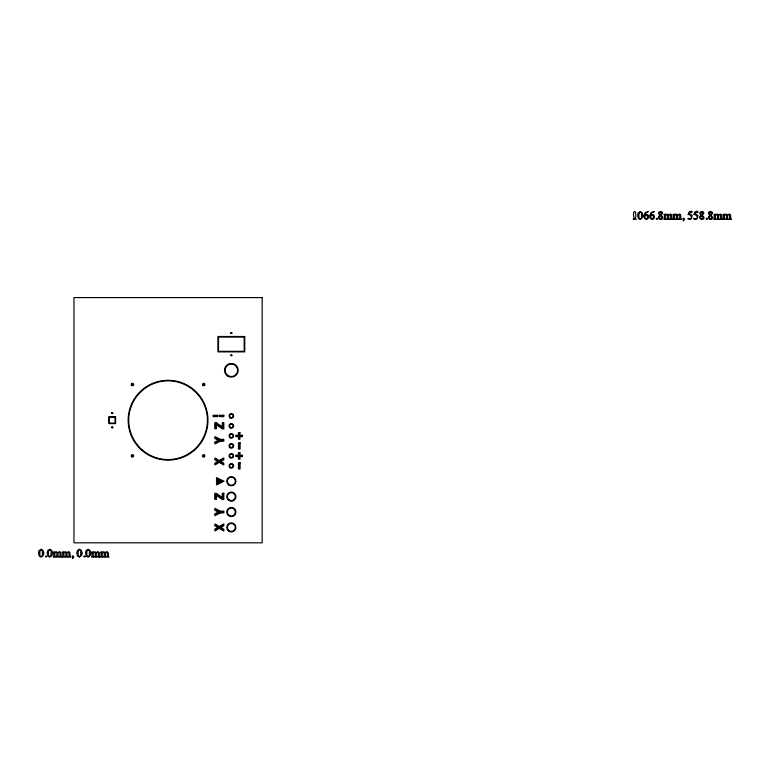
<?xml version="1.0" encoding="UTF-8"?>
<svg xmlns="http://www.w3.org/2000/svg" width="770" height="770" viewBox="0 0 770 770"><rect width="100%" height="100%" fill="white"/><g stroke="black" fill="none" stroke-linecap="round" stroke-linejoin="round"><path stroke-width="1.16" d="M231.347 332.486C229.345 333.631 233.041 334.113 231.645 332.505C229.306 333.574 233.175 332.986 231.347 333.064M231.347 354.729C229.335 355.894 233.06 356.327 231.635 354.739C229.306 355.846 233.175 355.211 231.347 355.297M112.17 412.508C110.38 412.884 113.026 414.674 112.747 412.836C109.465 412.653 114.085 414.202 112.17 413.076M112.17 426.763C110.177 427.639 113.633 428.611 112.584 426.859C109.35 427.648 114.432 427.995 112.17 427.34M222.953 423.413L223.136 427.408L222.569 428.207L223.136 428.207M239.172 433.722L239.172 438.515M216.948 438.428L216.264 438.428L218.516 439.227M219.402 440.825L218.863 440.825L219.566 440.026L223.252 439.94L223.252 440.565L220.162 440.565L215.436 442.971L215.436 442.355L219.777 440.257L215.436 438.149L215.436 437.533L220.162 439.94M217.833 441.624L215.562 442.423L216.274 442.423M239.172 443.636L239.172 448.419M239.152 453.665L239.21 458.458M222.857 459.526L219.642 461.124L219.864 461.923L223.059 463.521M239.152 463.579L239.393 468.372M218.69 479.431L217.207 479.431L217.207 480.23L220.278 480.23L221.876 481.029L217.207 481.029L217.207 481.828L221.144 481.828L217.207 482.626L217.207 483.425L217.958 483.425M222.953 494.061L223.136 498.055L222.569 498.854L223.136 498.854M216.948 510.202L216.264 510.202L220.085 511.8L215.562 514.196L216.274 514.196M222.857 525.525L219.642 527.123L220.278 527.922M239.326 455.984L239.326 458.574L239.037 455.984M203.097 384.461C204.079 386.752 204.772 382.613 203.097 384.461M39.809 551.079L39.809 555.334L41.166 556.777L42.312 555.863L42.437 551.031L41.128 549.501L39.809 551.079M48.5 551.079L48.5 555.334L49.867 556.777L51.003 555.863L51.128 551.031L49.819 549.501L48.5 551.079M78.117 551.079L78.126 555.334L79.483 556.777L80.619 555.863L80.744 551.031L79.435 549.501L78.117 551.079M86.808 551.079L86.818 555.334L88.175 556.777L89.31 555.863L89.436 551.031L88.127 549.501L86.808 551.079M638.936 213.415L638.946 217.679L640.303 219.113L641.439 218.208L641.564 213.377L640.255 211.846L638.936 213.415M203.097 455.715C203.963 458.063 204.868 453.963 203.097 455.715M131.814 384.403C132.575 386.781 133.662 382.728 131.814 384.403M131.814 455.696C132.575 458.073 133.662 454.011 131.814 455.696M57.019 555.632L56.864 556.575C54.179 557.249 60.772 557.249 58.096 556.585L57.933 552.985L59.184 552.292L60.002 552.754L59.964 556.623C57.384 557.201 63.785 557.201 61.225 556.643L60.878 552.427L59.656 551.686L57.827 552.668L56.605 551.686L54.795 552.591C55.738 550.656 51.725 552.658 53.775 552.562L53.659 556.691C51.234 557.182 57.586 557.162 54.988 556.662L54.843 552.976L55.43 552.485L56.903 552.85L57.019 555.632M66.027 555.632L65.883 556.575C63.198 557.249 69.791 557.249 67.115 556.585L66.952 552.985L68.193 552.292L69.021 552.754L68.982 556.623C66.403 557.201 72.794 557.201 70.243 556.643L69.887 552.427L68.674 551.686L66.846 552.668L65.614 551.686L63.814 552.591C64.747 550.656 60.734 552.658 62.793 552.562L62.678 556.691C60.253 557.182 66.595 557.162 64.006 556.662L63.852 552.976L64.449 552.485L65.912 552.85L66.027 555.632M95.326 555.632L95.172 556.575C92.496 557.249 99.08 557.249 96.404 556.585L96.25 552.985L97.492 552.292L98.31 552.754L98.271 556.623C95.692 557.201 102.092 557.201 99.532 556.643L99.186 552.427L97.963 551.686L96.135 552.668L94.912 551.686L93.103 552.591C94.046 550.656 90.032 552.658 92.082 552.562L91.967 556.691C89.541 557.182 95.894 557.162 93.305 556.662L93.151 552.976L93.738 552.485L95.211 552.85L95.326 555.632M104.335 555.632L104.191 556.575C101.505 557.249 108.098 557.249 105.423 556.585L105.259 552.985L106.501 552.292L107.328 552.754L107.29 556.623C104.71 557.201 111.111 557.201 108.551 556.643L108.195 552.427L106.982 551.686L105.153 552.668L103.921 551.686L102.121 552.591C103.064 550.656 99.051 552.658 101.101 552.562L100.986 556.691C98.56 557.182 104.903 557.162 102.314 556.662L102.169 552.976L102.757 552.485L104.229 552.85L104.335 555.632M667.734 217.977L667.59 218.921C664.905 219.594 671.498 219.585 668.812 218.921L668.658 215.331L669.9 214.638L670.718 215.1L670.68 218.969C668.1 219.546 674.501 219.537 671.95 218.988L671.594 214.772L670.372 214.031L668.553 215.013L667.321 214.031L665.511 214.926C666.454 213.001 662.441 215.003 664.491 214.897L664.375 219.036C661.95 219.517 668.302 219.508 665.713 219.007L665.559 215.321L666.146 214.82L667.619 215.186L667.734 217.977M676.743 217.977L676.599 218.921C673.914 219.594 680.507 219.585 677.831 218.921L677.667 215.331L678.919 214.638L679.737 215.1L679.698 218.969C677.119 219.546 683.519 219.537 680.959 218.988L680.603 214.772L679.39 214.031L677.562 215.013L676.339 214.031L674.53 214.926C675.473 213.02 671.45 215.003 673.509 214.897L673.394 219.036C670.968 219.517 677.311 219.508 674.722 219.007L674.578 215.321L675.165 214.82L676.638 215.186L676.743 217.977M717.63 217.977L717.486 218.921C714.801 219.594 721.394 219.585 718.718 218.921L718.554 215.331L719.796 214.638L720.614 215.1L720.585 218.969C718.006 219.546 724.397 219.537 721.846 218.988L721.49 214.772L720.277 214.031L718.449 215.013L717.216 214.031L715.417 214.926C716.35 213.02 712.337 215.003 714.387 214.897L714.271 219.036C711.846 219.517 718.198 219.508 715.609 219.007L715.455 215.321L716.042 214.82L717.515 215.186L717.63 217.977M726.649 217.977L726.495 218.921C723.81 219.594 730.403 219.585 727.727 218.921L727.563 215.331L728.815 214.638L729.633 215.1L729.594 218.969C727.015 219.546 733.415 219.537 730.855 218.988L730.509 214.772L729.286 214.031L727.457 215.013L726.235 214.031L724.426 214.926C725.369 213.02 721.346 215.003 723.405 214.897L723.29 219.036C720.864 219.517 727.217 219.508 724.618 219.007L724.474 215.321L725.061 214.82L726.534 215.186L726.649 217.977M43.746 553.091L43.399 555.218L41.099 557.095L39.27 556.075L38.5 553.139L39.01 550.627L41.157 549.193L43.178 550.56L43.746 553.091M52.437 553.091L52.09 555.218L49.79 557.095L47.961 556.075L47.191 553.139L47.711 550.627L49.848 549.193L51.869 550.56L52.437 553.091M82.053 553.091L81.707 555.218L79.416 557.095L77.578 556.075L76.808 553.139L77.327 550.627L79.464 549.193L81.485 550.56L82.053 553.091M90.745 553.091L90.398 555.218L88.107 557.095L86.269 556.075L85.499 553.139L86.019 550.627L88.155 549.193L90.177 550.56L90.745 553.091M642.873 215.436L642.526 217.564L640.236 219.431L638.397 218.42L637.627 215.484L638.147 212.972L640.284 211.538L642.305 212.905L642.873 215.436M644.962 215.398L645.183 218.218L646.425 219.103L647.406 218.536L647.474 215.85L646.126 214.878L644.962 215.398M650.756 215.398L650.977 218.218L652.219 219.103L653.201 218.536L653.268 215.85L651.921 214.878L650.756 215.398M659.524 216.505L659.707 218.68L661.709 218.776L661.69 216.87L660.237 215.706L659.524 216.505M700.738 216.505L700.912 218.68L702.914 218.776L702.894 216.87L701.441 215.706L700.738 216.505M709.43 216.505L709.603 218.68L711.605 218.776L711.586 216.87L710.132 215.706L709.43 216.505M688.178 214.426L690.007 214.926L691.566 217.034L691.085 218.449L689.939 219.017L688.293 218.295L687.793 218.719L689.256 219.45L691.508 218.613L692.192 215.465L689.034 213.56L689.516 212.568C692.933 213.588 693.366 210.037 689.439 211.663L688.197 214.368M693.972 214.426L695.801 214.926L697.36 217.034L696.879 218.449L695.734 219.017L694.088 218.295L693.587 218.719L695.05 219.45L697.302 218.613L697.986 215.465L694.829 213.56L695.31 212.568C698.727 213.588 699.16 210.037 695.233 211.663L693.991 214.368M634.201 218.305L633.989 218.969C630.543 219.537 638.782 219.479 635.423 219.026C637.358 207.553 631.429 210.778 634.201 218.305M661.882 213.126L660.795 214.811L659.351 212.963L660.544 211.837L661.882 213.126M703.087 213.126L701.999 214.811L700.556 212.963L701.749 211.837L703.087 213.126M711.778 213.126L710.691 214.811L709.247 212.963L710.441 211.837L711.778 213.126M73.304 557.153L72.447 558.635L73.756 556.864L73.468 556.084L72.293 556.017L72.332 556.912L73.304 557.153M684.02 219.498L683.173 220.98L684.472 219.209L684.193 218.43L683.009 218.362L683.048 219.258L684.02 219.498M648.744 216.755L648.08 218.622L646.348 219.45L644.538 218.516L643.72 216.033L645.299 212.607C652.835 210.2 644.875 211.827 645.106 214.849L646.617 214.349L648.128 214.974L648.744 216.755M654.538 216.755L653.874 218.622L652.142 219.45L650.332 218.516L649.514 216.033L651.093 212.607C658.629 210.2 650.669 211.827 650.9 214.849L652.411 214.349L653.923 214.974L654.538 216.755M658.879 216.322L658.427 217.592L659.082 218.94L660.67 219.45L662.306 218.892L662.922 217.525L661.132 215.042L662.701 213.155L662.162 212.019L660.718 211.519L659.11 212.039L658.485 213.309L659.928 215.465L658.879 216.322M700.094 216.322L699.632 217.592L700.286 218.94L701.874 219.45L703.52 218.892L704.126 217.525L702.336 215.042L703.905 213.155L703.376 212.019L701.922 211.519L700.315 212.039L699.689 213.309L701.133 215.465L700.094 216.322M708.785 216.322L708.323 217.592L708.978 218.94L710.566 219.45L712.212 218.892L712.818 217.525L711.028 215.042L712.596 213.155L712.067 212.019L710.614 211.519L709.006 212.039L708.381 213.309L709.825 215.465L708.785 216.322M46.72 556.469L46.085 557.114L45.44 556.469L46.085 555.834L46.72 556.469M85.027 556.469L84.392 557.114L83.747 556.469L84.392 555.834L85.027 556.469M657.436 218.815L656.8 219.46L656.156 218.815L656.8 218.18L657.436 218.815M707.341 218.815L706.696 219.46L706.051 218.815L706.696 218.18L707.341 218.815M219.277 461.721L215.436 463.944L218.863 461.471L215.436 458.987L219.277 461.201L223.252 458.92L219.739 461.461L223.252 464.012L219.277 461.721M219.277 462.375L214.869 464.936L214.869 463.107L217.718 461.471L214.869 459.834L214.869 458.006L219.277 460.547L223.829 457.929L223.829 459.757L220.865 461.471L223.829 463.174L223.829 465.003L219.277 462.375M219.277 527.71L215.436 529.933L218.863 527.469L215.436 524.986L219.277 527.2L223.252 524.909L219.739 527.46L223.252 530.01L219.277 527.71M219.277 528.374L214.869 530.925L214.869 529.096L217.718 527.46L214.869 525.823L214.869 523.995L219.277 526.536L223.829 523.927L223.829 525.756L220.865 527.46L223.829 529.173L223.829 531.002L219.277 528.374M220.297 441.133L214.869 443.905L214.869 441.999L218.468 440.257L214.869 438.505L214.869 436.6L220.297 439.372L223.829 439.372L223.829 441.133L220.297 441.133M220.162 512.339L215.436 514.745L215.436 514.129L219.777 512.031L215.436 509.923L215.436 509.307L220.162 511.713L223.252 511.713L223.252 512.339L220.162 512.339M220.297 512.907L214.869 515.679L214.869 513.773L218.468 512.031L214.869 510.279L214.869 508.373L220.297 511.136L223.829 511.136L223.829 512.907L220.297 512.907M222.569 481.25L217.092 483.983L217.092 478.507L222.569 481.25M223.839 481.25L216.524 484.908L216.524 477.583L223.839 481.25M262.166 297.586L73.959 297.586L73.959 542.821L262.166 542.821L262.166 297.586M244.754 336.48L217.948 336.48L217.948 351.88L244.754 351.88L244.754 336.48M244.177 337.048L218.516 337.048L218.516 351.312L244.177 351.312L244.177 337.048M217.679 415.28L213.126 415.28L213.126 416.637L217.679 416.637L217.679 415.28M223.82 415.28L219.277 415.28L219.277 416.637L223.82 416.637L223.82 415.28M217.102 415.848L213.694 416.07L217.102 415.848M223.252 415.848L219.845 416.07L223.252 415.848M115.596 416.782L108.753 416.782L108.753 423.625L115.596 423.625L115.596 416.782M115.019 417.359L109.321 417.359L109.321 423.057L115.019 423.057L115.019 417.359M216.332 422.701L214.869 422.701L214.869 428.755L216.428 428.755L216.428 424.867L222.357 428.89L223.829 428.89L223.829 422.615L222.27 422.615L222.27 426.85L216.332 422.701M223.252 423.182L222.838 427.947L215.436 423.269L215.436 428.187L215.86 423.789L223.252 428.322L223.252 423.182M239.913 432.605L238.488 432.605L238.488 435.185L235.909 435.185L235.909 436.6L238.488 436.6L238.488 439.198L239.913 439.198L239.913 436.6L242.502 436.6L242.502 435.185L239.913 435.185L239.913 432.605M239.345 433.173L239.056 435.753L236.477 435.753L239.056 436.032L239.056 438.621L239.345 436.032L241.934 436.032L239.345 435.753L239.345 433.173M240.096 442.75L238.488 442.75L238.488 449.112L240.096 449.112L240.096 442.75M239.528 443.318L239.056 448.535L239.528 443.318M239.894 452.548L238.469 452.548L238.469 455.128L235.89 455.128L235.89 456.552L238.469 456.552L238.469 459.141L239.894 459.141L239.894 456.552L242.483 456.552L242.483 455.128L239.894 455.128L239.894 452.548M239.326 453.116L239.037 455.696C229.508 456.061 248.864 456.052 239.326 455.696L239.326 453.116M240.076 462.693L238.469 462.693L238.469 469.055L240.076 469.055L240.076 462.693M239.508 463.271L239.037 468.487L239.508 463.271M223.829 493.262L222.27 493.262L222.27 497.497L216.332 493.349L214.869 493.349L214.869 499.412L216.428 499.412L216.428 495.514L222.357 499.538L223.829 499.538L223.829 493.262M216.149 493.916L215.436 493.916L215.436 498.835L215.86 494.436L223.252 498.97L223.252 493.83L222.838 498.594L216.149 493.916M141.314 449.844A39.924 39.924 0 0 0 207.101 428.553A39.924 39.924 0 0 0 155.771 382.228A39.924 39.924 0 0 0 141.314 449.844M131.574 385.414A1.194 1.194 0 0 0 133.576 384.875A1.194 1.194 0 0 0 132.103 383.402A1.194 1.194 0 0 0 131.574 385.414M131.574 456.697A1.194 1.194 0 0 0 133.576 456.158A1.194 1.194 0 0 0 132.103 454.695A1.194 1.194 0 0 0 131.574 456.697M202.895 456.735A1.194 1.194 0 0 0 204.878 456.11A1.194 1.194 0 0 0 203.347 454.714A1.194 1.194 0 0 0 202.895 456.735M202.943 385.491A1.194 1.194 0 0 0 204.887 384.759A1.194 1.194 0 0 0 203.29 383.441A1.194 1.194 0 0 0 202.943 385.491M227.448 375.933A6.843 6.843 0 0 0 238.171 370.87A6.843 6.843 0 0 0 228.43 364.114A6.843 6.843 0 0 0 227.448 375.933M228.305 530.819A4.562 4.562 0 0 0 235.812 528.364A4.562 4.562 0 0 0 229.932 523.09A4.562 4.562 0 0 0 228.305 530.819M228.238 515.361A4.562 4.562 0 0 0 235.793 513.061A4.562 4.562 0 0 0 230.018 507.661A4.562 4.562 0 0 0 228.238 515.361M228.959 500.519A4.562 4.562 0 0 0 235.909 496.746A4.562 4.562 0 0 0 229.171 492.617A4.562 4.562 0 0 0 228.959 500.519M228.786 485.004A4.562 4.562 0 0 0 235.899 481.558A4.562 4.562 0 0 0 229.364 477.121A4.562 4.562 0 0 0 228.786 485.004M230.115 467.756A2.281 2.281 0 0 0 233.628 465.937A2.281 2.281 0 0 0 230.307 463.81A2.281 2.281 0 0 0 230.115 467.756M229.893 457.611A2.281 2.281 0 0 0 233.599 456.235A2.281 2.281 0 0 0 230.557 453.713A2.281 2.281 0 0 0 229.893 457.611M229.903 447.639A2.281 2.281 0 0 0 233.599 446.244A2.281 2.281 0 0 0 230.548 443.741A2.281 2.281 0 0 0 229.903 447.639M230.172 437.841A2.281 2.281 0 0 0 233.628 435.936A2.281 2.281 0 0 0 230.249 433.895A2.281 2.281 0 0 0 230.172 437.841M230.182 427.87A2.281 2.281 0 0 0 233.628 425.945A2.281 2.281 0 0 0 230.24 423.914A2.281 2.281 0 0 0 230.182 427.87M230.182 417.889A2.281 2.281 0 0 0 233.628 415.964A2.281 2.281 0 0 0 230.24 413.933A2.281 2.281 0 0 0 230.182 417.889M141.699 449.42A39.347 39.347 0 0 0 206.543 428.428A39.347 39.347 0 0 0 155.944 382.777A39.347 39.347 0 0 0 141.699 449.42M227.776 375.452A6.266 6.266 0 0 0 237.593 370.822A6.266 6.266 0 0 0 228.671 364.633A6.266 6.266 0 0 0 227.776 375.452M228.69 530.395A3.985 3.985 0 0 0 235.254 528.249A3.985 3.985 0 0 0 230.115 523.639A3.985 3.985 0 0 0 228.69 530.395M228.623 514.947A3.985 3.985 0 0 0 235.235 512.926A3.985 3.985 0 0 0 230.182 508.219A3.985 3.985 0 0 0 228.623 514.947M229.267 500.028A3.985 3.985 0 0 0 235.331 496.737A3.985 3.985 0 0 0 229.45 493.127A3.985 3.985 0 0 0 229.267 500.028M229.113 484.532A3.985 3.985 0 0 0 235.322 481.519A3.985 3.985 0 0 0 229.614 477.641A3.985 3.985 0 0 0 229.113 484.532M230.423 467.265A1.704 1.704 0 0 0 233.05 465.917A1.704 1.704 0 0 0 230.567 464.32A1.704 1.704 0 0 0 230.423 467.265M230.259 457.168A1.704 1.704 0 0 0 233.031 456.138A1.704 1.704 0 0 0 230.759 454.252A1.704 1.704 0 0 0 230.259 457.168M230.269 447.187A1.704 1.704 0 0 0 233.031 446.148A1.704 1.704 0 0 0 230.75 444.271A1.704 1.704 0 0 0 230.269 447.187M230.471 437.35A1.704 1.704 0 0 0 233.05 435.926A1.704 1.704 0 0 0 230.528 434.396A1.704 1.704 0 0 0 230.471 437.35M230.471 427.379A1.704 1.704 0 0 0 233.05 425.935A1.704 1.704 0 0 0 230.519 424.424A1.704 1.704 0 0 0 230.471 427.379M230.471 417.398A1.704 1.704 0 0 0 233.05 415.954A1.704 1.704 0 0 0 230.519 414.443A1.704 1.704 0 0 0 230.471 417.398"/></g></svg>
